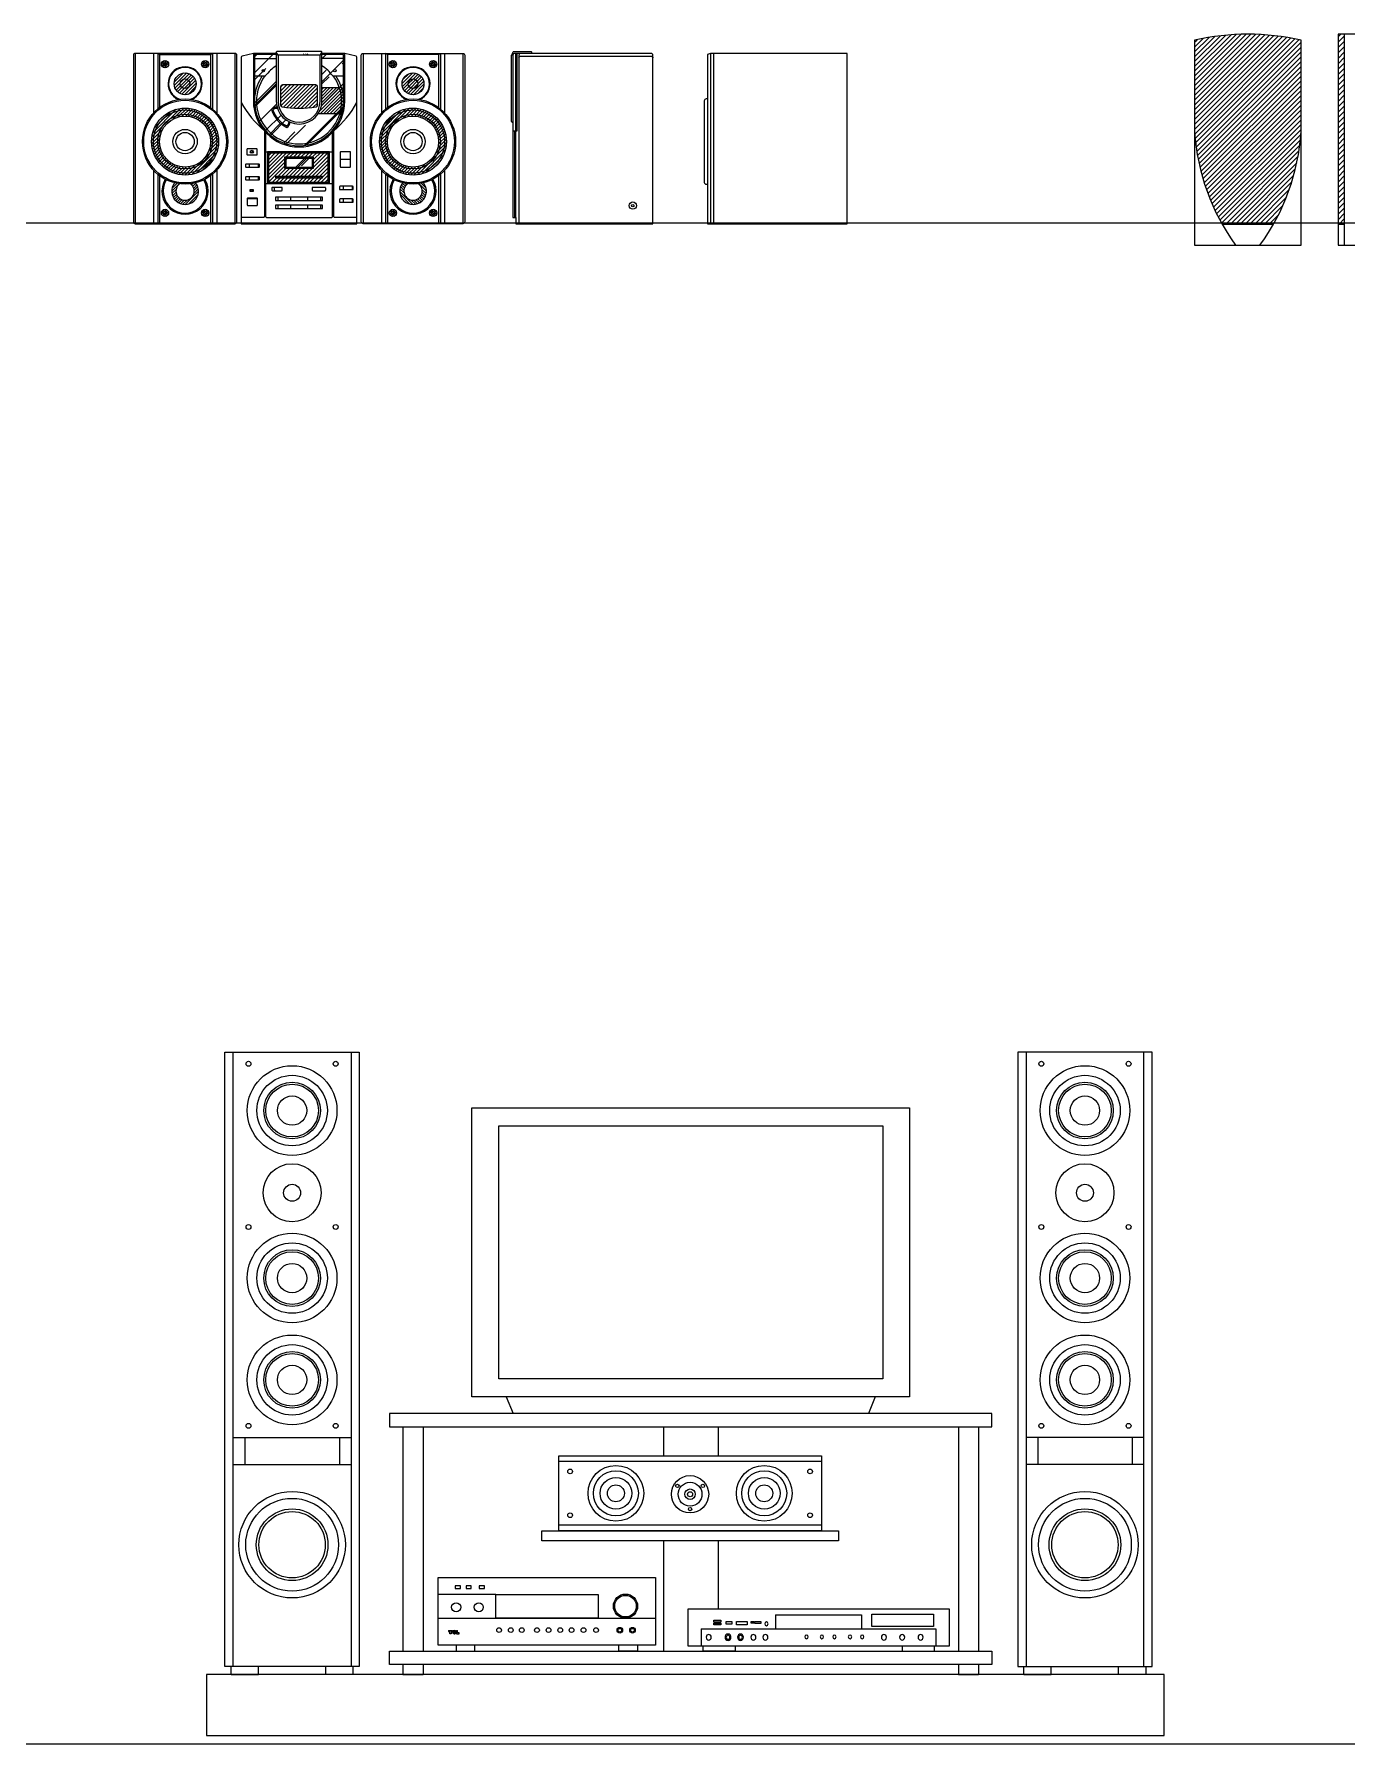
# Model space of a CAD drawing. Header units: inches. Extents: x 11.6 to 54.1, y 10.7 to 35.5.
# Drawn here: x 42.267 to 44.424, y 18.918 to 21.728 of the extents above; entities that cross this region are included whole.
import ezdxf

# ---------------------------------------------------------------- set-up
doc = ezdxf.new("R2010")
doc.units = ezdxf.units.IN
doc.header["$MEASUREMENT"] = 0
for name, color, linetype in [('02', 2, 'Continuous'), ('1', 1, 'Continuous'), ('4', 4, 'Continuous'), ('8', 8, 'Continuous')]:
    doc.layers.add(name, color=color, linetype=linetype)
pattern_1 = [(45, (-10.2670038, 26.1869303), (-0.00265165043, 0.00265165043), [])]
pattern_2 = [(45, (-10.2670038, 26.1869303), (-0.00176776695, 0.00176776695), [])]
pattern_3 = [(45, (-10.267004, 26.1869303), (-0.00309359217, 0.00309359217), [])]

msp = doc.modelspace()

# ---------------------------------------------------------------- hatches: boundary and pattern name
at = {"layer": '8'}
h = msp.add_hatch(dxfattribs=at)
h.set_pattern_fill('ANSI31,_O', color=256, scale=0.045)
h.set_pattern_definition([(45, (-11.7508816, 25.9850455), (-0.00397747564, 0.00397747564), [])])
h.paths.add_polyline_path([(44.3488, 21.5678), (44.3488, 21.7178, 0.114286), (44.1738, 21.7178), (44.1738, 21.5678, 0.112092), (44.2189, 21.4158), (44.3038, 21.4158, 0.112092)])
h = msp.add_hatch(dxfattribs=at)
h.set_pattern_fill('ANSI31,_O', color=256, scale=0.05)
h.set_pattern_definition([(45, (-11.7508816, 25.9850455), (-0.0044194174, 0.0044194174), [])])
h.paths.add_polyline_path([(44.4098, 21.4158), (44.4198, 21.4158), (44.4198, 21.7278, 0.000689), (44.4098, 21.7278)])
h = msp.add_hatch(dxfattribs=at)
h.set_pattern_fill('AR-RROOF,_O', color=256, scale=0.04, angle=45)
h.set_pattern_definition([(45, (-10.297935, 26.211057), (0.033941125, 0.090509668), [0.6, -0.08, 0.2, -0.04]), (45, (-10.27446, 26.262817), (-0.06590235, 0.00933381), [0.12, -0.0132, 0.24, -0.03]), (45, (-10.307835, 26.24924), (0.128127749, 0.166028672), [0.32, -0.056, 0.16, -0.04])])
edge = h.paths.add_edge_path()
edge.add_line((42.6647, 21.6943), (42.6291, 21.6943))
edge.add_line((42.6291, 21.6943), (42.6291, 21.6175))
edge.add_arc((42.7021, 21.6175), 0.073, 180, 360)
edge.add_line((42.7751, 21.6175), (42.7751, 21.6943))
edge.add_line((42.7751, 21.6943), (42.7396, 21.6943))
edge.add_line((42.6647, 21.6963), (42.6647, 21.6175))
edge.add_arc((42.7021, 21.6175), 0.0374, 180, 360)
edge.add_line((42.7396, 21.6175), (42.7396, 21.6963))
h = msp.add_hatch(dxfattribs=at)
h.set_pattern_fill('ANSI31,_O', color=256, scale=0.02)
h.set_pattern_definition(pattern_2)
edge = h.paths.add_edge_path()
edge.add_arc((42.4818, 21.6785), 0.006, 0, 360)
h = msp.add_hatch(dxfattribs=at)
h.set_pattern_fill('ANSI31,_O', color=256, scale=0.02)
h.set_pattern_definition(pattern_2)
edge = h.paths.add_edge_path()
edge.add_arc((42.4818, 21.6785), 0.003, 0, 360)
h = msp.add_hatch(dxfattribs=at)
h.set_pattern_fill('ANSI31,_O', color=256, scale=0.03)
h.set_pattern_definition(pattern_1)
edge = h.paths.add_edge_path()
edge.add_arc((42.5148, 21.6463), 0.018, 0, 360)
h = msp.add_hatch(dxfattribs=at)
h.set_pattern_fill('ANSI31,_O', color=256, scale=0.02)
h.set_pattern_definition(pattern_2)
edge = h.paths.add_edge_path()
edge.add_arc((42.5479, 21.6785), 0.006, 0, 360)
h = msp.add_hatch(dxfattribs=at)
h.set_pattern_fill('ANSI31,_O', color=256, scale=0.02)
h.set_pattern_definition(pattern_2)
edge = h.paths.add_edge_path()
edge.add_arc((42.5479, 21.6785), 0.003, 0, 360)
h = msp.add_hatch(dxfattribs=at)
h.set_pattern_fill('ANSI31,_O', color=256, scale=0.02)
h.set_pattern_definition(pattern_2)
edge = h.paths.add_edge_path()
edge.add_arc((42.8564, 21.6785), 0.006, 0, 360)
h = msp.add_hatch(dxfattribs=at)
h.set_pattern_fill('ANSI31,_O', color=256, scale=0.02)
h.set_pattern_definition(pattern_2)
edge = h.paths.add_edge_path()
edge.add_arc((42.8564, 21.6785), 0.003, 0, 360)
h = msp.add_hatch(dxfattribs=at)
h.set_pattern_fill('ANSI31,_O', color=256, scale=0.03)
h.set_pattern_definition(pattern_1)
edge = h.paths.add_edge_path()
edge.add_arc((42.8894, 21.6463), 0.018, 0, 360)
h = msp.add_hatch(dxfattribs=at)
h.set_pattern_fill('ANSI31,_O', color=256, scale=0.02)
h.set_pattern_definition(pattern_2)
edge = h.paths.add_edge_path()
edge.add_arc((42.9225, 21.6785), 0.006, 0, 360)
h = msp.add_hatch(dxfattribs=at)
h.set_pattern_fill('ANSI31,_O', color=256, scale=0.02)
h.set_pattern_definition(pattern_2)
edge = h.paths.add_edge_path()
edge.add_arc((42.9225, 21.6785), 0.003, 0, 360)
h = msp.add_hatch(dxfattribs=at)
h.set_pattern_fill('ANSI31,_O', color=256, scale=0.035)
h.set_pattern_definition(pattern_3)
edge = h.paths.add_edge_path()
edge.add_arc((42.7295, 21.6114), 0.003, 280.374, 360)
edge.add_line((42.7325, 21.6114), (42.7325, 21.6415))
edge.add_arc((42.7295, 21.6415), 0.003, 0, 90)
edge.add_line((42.7295, 21.6445), (42.6748, 21.6445))
edge.add_arc((42.6748, 21.6415), 0.003, 90, 180)
edge.add_line((42.6718, 21.6415), (42.6718, 21.6114))
edge.add_arc((42.6748, 21.6114), 0.003, 180, 259.626)
edge.add_arc((42.7021, 21.7609), 0.155, 259.6444, 280.3556)
h = msp.add_hatch(dxfattribs=at)
h.set_pattern_fill('ANSI31,_O', color=256, scale=0.03)
h.set_pattern_definition(pattern_1)
h.paths.add_polyline_path([(42.7684, 21.64), (42.7396, 21.64), (42.7396, 21.6175, -0.142594), (42.7337, 21.5975), (42.7692, 21.5975, 0.155761)])
h.paths.add_polyline_path([(42.7692, 21.5975), (42.7715, 21.5948, 0.079332), (42.7751, 21.6175), (42.7751, 21.6253, 0.058352), (42.7714, 21.6419), (42.7684, 21.64, -0.155761)])
h = msp.add_hatch(dxfattribs=at)
h.set_pattern_fill('ANSI31,_O', color=256, scale=0.03)
h.set_pattern_definition(pattern_1)
edge = h.paths.add_edge_path()
edge.add_arc((42.5148, 21.5513), 0.055, 0, 360)
edge = h.paths.add_edge_path(flags=17)
edge.add_arc((42.5148, 21.5513), 0.042, 0, 360)
h = msp.add_hatch(dxfattribs=at)
h.set_pattern_fill('ANSI31,_O', color=256, scale=0.03)
h.set_pattern_definition(pattern_1)
edge = h.paths.add_edge_path()
edge.add_arc((42.8894, 21.5513), 0.055, 0, 360)
edge = h.paths.add_edge_path(flags=17)
edge.add_arc((42.8894, 21.5513), 0.042, 0, 360)
h = msp.add_hatch(dxfattribs=at)
h.set_pattern_fill('ANSI31,_O', color=256, scale=0.02)
h.set_pattern_definition(pattern_2)
edge = h.paths.add_edge_path()
edge.add_arc((42.6245, 21.5345), 0.0025, 0, 360)
h = msp.add_hatch(dxfattribs=at)
h.set_pattern_fill('ANSI31,_O', color=256, scale=0.035)
h.set_pattern_definition(pattern_3)
h.paths.add_polyline_path([(42.6501, 21.4825), (42.7521, 21.4825), (42.7521, 21.5345), (42.6501, 21.5345)])
h.paths.add_polyline_path([(42.6781, 21.5075), (42.7261, 21.5075), (42.7261, 21.5255), (42.6781, 21.5255)], flags=16)
h = msp.add_hatch(dxfattribs=at)
h.set_pattern_fill('AR-RROOF,_O', color=256, scale=0.03, angle=45)
h.set_pattern_definition([(45, (-10.297935, 26.211057), (0.025455844, 0.067882251), [0.45, -0.06, 0.15, -0.03]), (45, (-10.28033, 26.249877), (-0.049426764, 0.007000357), [0.09, -0.0099, 0.18, -0.0225]), (45, (-10.30536, 26.239695), (0.0960958116, 0.124521504), [0.24, -0.042, 0.12, -0.03])])
h.paths.add_polyline_path([(42.6781, 21.5075), (42.7261, 21.5075), (42.7261, 21.5255), (42.6781, 21.5255)])
h = msp.add_hatch(dxfattribs=at)
h.set_pattern_fill('ANSI31,_O', color=256, scale=0.025)
h.set_pattern_definition([(45, (-10.297935, 26.211057), (-0.0022097087, 0.0022097087), [])])
h.paths.add_polyline_path([(42.5321, 21.4835, -0.030215), (42.5238, 21.4819, -3.001166), (42.5058, 21.4819, -0.030215), (42.4975, 21.4835, 2.057542)])
h = msp.add_hatch(dxfattribs=at)
h.set_pattern_fill('ANSI31,_O', color=256, scale=0.02)
h.set_pattern_definition(pattern_2)
h.paths.add_polyline_path([(42.6211, 21.4699), (42.6274, 21.4699), (42.6274, 21.4721), (42.6211, 21.4721)])
h = msp.add_hatch(dxfattribs=at)
h.set_pattern_fill('ANSI31,_O', color=256, scale=0.02)
h.set_pattern_definition(pattern_2)
h.paths.add_polyline_path([(42.6635, 21.4917), (42.7408, 21.4917), (42.7408, 21.494), (42.6635, 21.494)])
h = msp.add_hatch(dxfattribs=at)
h.set_pattern_fill('ANSI31,_O', color=256, scale=0.025)
h.set_pattern_definition([(135, (95.7022225, 26.211057), (0.0022097087, 0.0022097087), [])])
h.paths.add_polyline_path([(42.9067, 21.4835, -0.030215), (42.8984, 21.4819, -3.001166), (42.8804, 21.4819, -0.030215), (42.8721, 21.4835, 2.057542)])
h = msp.add_hatch(dxfattribs=at)
h.set_pattern_fill('ANSI31,_O', color=256, scale=0.02)
h.set_pattern_definition(pattern_2)
edge = h.paths.add_edge_path()
edge.add_arc((42.4818, 21.434), 0.006, 0, 360)
h = msp.add_hatch(dxfattribs=at)
h.set_pattern_fill('ANSI31,_O', color=256, scale=0.02)
h.set_pattern_definition(pattern_2)
edge = h.paths.add_edge_path()
edge.add_arc((42.5479, 21.434), 0.006, 0, 360)
h = msp.add_hatch(dxfattribs=at)
h.set_pattern_fill('ANSI31,_O', color=256, scale=0.02)
h.set_pattern_definition(pattern_2)
edge = h.paths.add_edge_path()
edge.add_arc((42.8564, 21.434), 0.006, 0, 360)
h = msp.add_hatch(dxfattribs=at)
h.set_pattern_fill('ANSI31,_O', color=256, scale=0.02)
h.set_pattern_definition(pattern_2)
edge = h.paths.add_edge_path()
edge.add_arc((42.9225, 21.434), 0.006, 0, 360)
h = msp.add_hatch(dxfattribs=at)
h.set_pattern_fill('ANSI31,_O', color=256, scale=0.02)
h.set_pattern_definition(pattern_2)
edge = h.paths.add_edge_path()
edge.add_arc((42.4818, 21.434), 0.003, 0, 360)
h = msp.add_hatch(dxfattribs=at)
h.set_pattern_fill('ANSI31,_O', color=256, scale=0.02)
h.set_pattern_definition(pattern_2)
edge = h.paths.add_edge_path()
edge.add_arc((42.5479, 21.434), 0.003, 0, 360)
h = msp.add_hatch(dxfattribs=at)
h.set_pattern_fill('ANSI31,_O', color=256, scale=0.02)
h.set_pattern_definition(pattern_2)
edge = h.paths.add_edge_path()
edge.add_arc((42.8564, 21.434), 0.003, 0, 360)
h = msp.add_hatch(dxfattribs=at)
h.set_pattern_fill('ANSI31,_O', color=256, scale=0.02)
h.set_pattern_definition(pattern_2)
edge = h.paths.add_edge_path()
edge.add_arc((42.9225, 21.434), 0.003, 0, 360)

# ---------------------------------------------------------------- linework, layer by layer
at = {"layer": '02'}
for p, q in [((44.4198, 21.7278), (44.4198, 21.3808)), ((42.4328, 21.6963), (42.4328, 21.4163)), ((42.4628, 21.6963), (42.4628, 21.5982)), ((42.4698, 21.6963), (42.4698, 21.6049)), ((42.4728, 21.6943), (42.4698, 21.6963)), ((42.4728, 21.6943), (42.4728, 21.6073)), ((42.4728, 21.6943), (42.5568, 21.6943)), ((42.5568, 21.6943), (42.5598, 21.6963)), ((42.5568, 21.6943), (42.5568, 21.6073)), ((42.5598, 21.6963), (42.5598, 21.6049)), ((42.5668, 21.6963), (42.5668, 21.5982)), ((42.5968, 21.6963), (42.5968, 21.4163)), ((42.6677, 21.6933), (42.6647, 21.6983)), ((42.7366, 21.6933), (42.7396, 21.6983)), ((42.8074, 21.6963), (42.8074, 21.4163)), ((42.8374, 21.6963), (42.8374, 21.5982)), ((42.8444, 21.6963), (42.8444, 21.6049)), ((42.8474, 21.6943), (42.8444, 21.6963)), ((42.8474, 21.6943), (42.8474, 21.6073)), ((42.9314, 21.6943), (42.8474, 21.6943)), ((42.9314, 21.6943), (42.9344, 21.6963)), ((42.9314, 21.6943), (42.9314, 21.6073)), ((42.9344, 21.6963), (42.9344, 21.6049)), ((42.9414, 21.6963), (42.9414, 21.5982)), ((42.9714, 21.6963), (42.9714, 21.4163)), ((43.0585, 21.4263), (43.0585, 21.6963)), ((43.0605, 21.5688), (43.0605, 21.6963)), ((43.0635, 21.6933), (43.0635, 21.4163)), ((43.2835, 21.4163), (43.2835, 21.6933)), ((43.3781, 21.6963), (43.3731, 21.6943)), ((43.3731, 21.6943), (43.3731, 21.4163)), ((43.3781, 21.6963), (43.3781, 21.4163)), ((43.6031, 21.6963), (43.3781, 21.6963)), ((43.3831, 21.6963), (43.3831, 21.4163)), ((43.6031, 21.4163), (43.6031, 21.6963)), ((44.1738, 21.7178), (44.1738, 21.3808)), ((44.3488, 21.3808), (44.3488, 21.7178)), ((42.6291, 21.688), (42.6647, 21.688)), ((42.7751, 21.688), (42.7396, 21.688)), ((42.6291, 21.6593), (42.6467, 21.6593)), ((42.7396, 21.64), (42.7684, 21.64)), ((42.7576, 21.6593), (42.7751, 21.6593)), ((42.7684, 21.64), (42.7714, 21.6419)), ((42.7337, 21.5975), (42.7692, 21.5975)), ((42.7692, 21.5975), (42.7715, 21.5948)), ((43.0525, 21.5831), (43.0535, 21.5831)), ((43.0535, 21.5688), (43.0605, 21.5688)), ((43.0565, 21.4263), (43.0565, 21.5688)), ((42.6471, 21.5345), (42.7571, 21.5345)), ((42.6521, 21.5325), (42.6501, 21.5345)), ((42.6801, 21.5235), (42.6781, 21.5255)), ((42.7241, 21.5235), (42.7261, 21.5255)), ((42.7501, 21.5325), (42.7521, 21.5345)), ((42.4628, 21.5044), (42.4628, 21.4163)), ((42.4698, 21.4977), (42.4698, 21.4163)), ((42.4728, 21.4953), (42.4728, 21.4163)), ((42.5568, 21.4953), (42.5568, 21.4163)), ((42.5598, 21.4977), (42.5598, 21.4163)), ((42.5668, 21.5044), (42.5668, 21.4163)), ((42.6801, 21.5095), (42.6781, 21.5075)), ((42.7241, 21.5095), (42.7261, 21.5075)), ((42.7867, 21.522), (42.7697, 21.522)), ((42.8374, 21.5044), (42.8374, 21.4163)), ((42.8444, 21.4977), (42.8444, 21.4163)), ((42.8474, 21.4953), (42.8474, 21.4163)), ((42.9314, 21.4953), (42.9314, 21.4163)), ((42.9344, 21.4977), (42.9344, 21.4163)), ((42.9414, 21.5044), (42.9414, 21.4163)), ((42.6471, 21.4825), (42.7571, 21.4825)), ((42.6521, 21.4845), (42.6501, 21.4825)), ((42.7501, 21.4845), (42.7521, 21.4825)), ((42.6672, 21.46), (42.6672, 21.4547)), ((42.6672, 21.4468), (42.6672, 21.4415)), ((42.6881, 21.46), (42.6881, 21.4547)), ((42.6881, 21.4468), (42.6881, 21.4415)), ((42.7162, 21.46), (42.7162, 21.4547)), ((42.7162, 21.4468), (42.7162, 21.4415)), ((42.7371, 21.46), (42.7371, 21.4547)), ((42.7371, 21.4468), (42.7371, 21.4415)), ((43.3731, 21.4163), (43.6031, 21.4163)), ((44.2189, 21.4158), (44.3038, 21.4158)), ((44.4098, 21.4158), (44.4198, 21.4158)), ((44.1738, 21.3808), (44.3488, 21.3808)), ((43.0427, 19.4883), (43.0538, 19.4608)), ((43.6489, 19.4883), (43.6378, 19.4608)), ((42.5938, 19.4215), (42.7875, 19.4215)), ((42.613, 19.4215), (42.613, 19.377)), ((42.7683, 19.4215), (42.7683, 19.377)), ((42.8728, 19.4388), (42.8728, 19.0703)), ((42.9058, 19.4388), (42.9058, 19.0703)), ((43.3008, 19.4388), (43.3008, 19.3911)), ((43.3908, 19.4388), (43.3908, 19.3911)), ((43.7858, 19.4388), (43.7858, 19.0703)), ((43.8188, 19.4388), (43.8188, 19.0703)), ((44.0905, 19.4215), (43.8969, 19.4215)), ((43.916, 19.4215), (43.916, 19.377)), ((44.0713, 19.4215), (44.0713, 19.377)), ((42.5938, 19.377), (42.7875, 19.377)), ((44.0905, 19.377), (43.8969, 19.377)), ((43.3008, 19.2518), (43.3008, 19.0703)), ((43.3908, 19.2518), (43.3908, 19.1393)), ((43.0255, 19.1635), (42.9306, 19.1635)), ((43.7709, 19.1393), (43.3409, 19.1393)), ((43.3409, 19.1393), (43.3409, 19.0793)), ((43.7709, 19.0793), (43.7709, 19.1393)), ((42.9306, 19.1244), (43.2881, 19.1244)), ((43.3631, 19.1071), (43.7486, 19.1071)), ((43.3631, 19.1071), (43.3631, 19.0793)), ((43.3839, 19.118), (43.3839, 19.1211)), ((43.3839, 19.1211), (43.3951, 19.1211)), ((43.3951, 19.118), (43.3839, 19.118)), ((43.3839, 19.1133), (43.3839, 19.1165)), ((43.3839, 19.1165), (43.3951, 19.1165)), ((43.3951, 19.1133), (43.3839, 19.1133)), ((43.3951, 19.1211), (43.3951, 19.118)), ((43.3951, 19.1165), (43.3951, 19.1133)), ((43.404, 19.1147), (43.404, 19.1191)), ((43.404, 19.1191), (43.4133, 19.1191)), ((43.4133, 19.1147), (43.404, 19.1147)), ((43.4133, 19.1191), (43.4133, 19.1147)), ((43.4208, 19.1138), (43.4208, 19.1193)), ((43.4208, 19.1193), (43.4388, 19.1193)), ((43.4388, 19.1138), (43.4208, 19.1138)), ((43.4388, 19.1193), (43.4388, 19.1138)), ((43.445, 19.1161), (43.445, 19.1191)), ((43.445, 19.1191), (43.4471, 19.1191)), ((43.4471, 19.1161), (43.445, 19.1161)), ((43.4471, 19.1191), (43.4471, 19.1161)), ((43.4477, 19.1161), (43.4477, 19.1191)), ((43.4477, 19.1191), (43.4498, 19.1191)), ((43.4498, 19.1161), (43.4477, 19.1161)), ((43.4498, 19.1191), (43.4498, 19.1161)), ((43.451, 19.1159), (43.451, 19.1193)), ((43.451, 19.1193), (43.461, 19.1193)), ((43.461, 19.1159), (43.451, 19.1159)), ((43.461, 19.1193), (43.461, 19.1159)), ((43.4852, 19.13), (43.6266, 19.13)), ((43.4852, 19.13), (43.4852, 19.1071)), ((43.6266, 19.13), (43.6266, 19.1071)), ((43.6437, 19.1107), (43.6437, 19.1313)), ((43.6437, 19.1313), (43.7447, 19.1313)), ((43.7447, 19.1107), (43.6437, 19.1107)), ((43.7447, 19.1313), (43.7447, 19.1107)), ((43.7486, 19.1071), (43.7486, 19.0793)), ((42.9477, 19.1042), (42.9477, 19.1026)), ((42.9477, 19.1042), (42.9541, 19.1042)), ((42.9477, 19.1026), (42.9498, 19.1026)), ((42.9498, 19.0987), (42.9498, 19.1026)), ((42.952, 19.0987), (42.9498, 19.0987)), ((42.952, 19.1026), (42.9541, 19.1026)), ((42.952, 19.1026), (42.952, 19.0987)), ((42.9541, 19.1042), (42.9541, 19.1026)), ((42.9585, 19.101), (42.9604, 19.101)), ((42.9586, 19.1017), (42.9604, 19.1017)), ((42.9602, 19.0804), (42.9602, 19.0703)), ((42.9608, 19.0987), (42.9608, 19.1042)), ((42.9608, 19.1042), (42.9627, 19.1042)), ((42.9608, 19.0987), (42.9653, 19.0987)), ((42.9627, 19.1002), (42.9627, 19.1042)), ((42.9653, 19.1002), (42.9627, 19.1002)), ((42.9653, 19.0987), (42.9653, 19.1002)), ((42.991, 19.0703), (42.991, 19.0804)), ((43.2278, 19.0703), (43.2278, 19.0804)), ((43.2585, 19.0804), (43.2585, 19.0703)), ((43.3409, 19.0793), (43.7709, 19.0793)), ((43.3659, 19.0793), (43.3659, 19.0703)), ((43.4186, 19.0793), (43.4186, 19.0703)), ((43.6932, 19.0793), (43.6932, 19.0703)), ((43.7458, 19.0793), (43.7458, 19.0703)), ((42.9602, 19.0703), (42.991, 19.0703)), ((43.2585, 19.0703), (43.2278, 19.0703)), ((43.4186, 19.0703), (43.3659, 19.0703)), ((43.6932, 19.0703), (43.7458, 19.0703)), ((42.5903, 19.0318), (42.5903, 19.0453)), ((42.5903, 19.0318), (42.6354, 19.0318)), ((42.6354, 19.0318), (42.6354, 19.0453)), ((42.7459, 19.0318), (42.7459, 19.0453)), ((42.7911, 19.0318), (42.7459, 19.0318)), ((42.7911, 19.0318), (42.7911, 19.0453)), ((42.8728, 19.0483), (42.8728, 19.0318)), ((42.8728, 19.0318), (42.9058, 19.0318)), ((42.9058, 19.0483), (42.9058, 19.0318)), ((43.7858, 19.0483), (43.7858, 19.0318)), ((43.7858, 19.0318), (43.8188, 19.0318)), ((43.8188, 19.0483), (43.8188, 19.0318)), ((43.8933, 19.0318), (43.8933, 19.0453)), ((43.8933, 19.0318), (43.9384, 19.0318)), ((43.9384, 19.0318), (43.9384, 19.0453)), ((44.049, 19.0318), (44.049, 19.0453)), ((44.0941, 19.0318), (44.049, 19.0318)), ((44.0941, 19.0318), (44.0941, 19.0453))]:
    msp.add_line(p, q, dxfattribs=at)
for points in [[(44.4098, 21.3808), (44.6958, 21.3808), (44.6958, 21.7178, 0.019713), (44.4098, 21.7278)], [(42.4328, 21.4163), (42.5968, 21.4163, 0.414214), (42.5998, 21.4193), (42.5998, 21.6933, 0.414214), (42.5968, 21.6963), (42.4328, 21.6963, 0.414214), (42.4298, 21.6933), (42.4298, 21.4193, 0.414214)], [(42.6085, 21.6917, 0.322823), (42.6071, 21.6899), (42.6071, 21.4163), (42.7971, 21.4163), (42.7971, 21.6899, 0.322823), (42.7958, 21.6917), (42.7771, 21.6963), (42.7396, 21.6963), (42.7396, 21.6983, 0.414214), (42.7386, 21.6993), (42.6657, 21.6993, 0.414214), (42.6647, 21.6983), (42.6647, 21.6963), (42.6271, 21.6963)], [(42.6677, 21.6175, 1), (42.7366, 21.6175), (42.7366, 21.6933), (42.6677, 21.6933)], [(42.9714, 21.4163), (42.8074, 21.4163, -0.414214), (42.8044, 21.4193), (42.8044, 21.6933, -0.414214), (42.8074, 21.6963), (42.9714, 21.6963, -0.414214), (42.9744, 21.6933), (42.9744, 21.4193, -0.414214)], [(42.73, 21.6085, 0.362123), (42.7325, 21.6114), (42.7325, 21.6415, 0.414214), (42.7295, 21.6445), (42.6748, 21.6445, 0.414214), (42.6718, 21.6415), (42.6718, 21.6114, 0.362123), (42.6743, 21.6085, 0.090616)], [(42.6173, 21.5293), (42.6323, 21.5293, 0.414214), (42.6333, 21.5303), (42.6333, 21.5383, 0.414214), (42.6323, 21.5393), (42.6173, 21.5393, 0.414214), (42.6163, 21.5383), (42.6163, 21.5303, 0.414214)], [(42.7707, 21.5094), (42.7857, 21.5094, 0.414214), (42.7867, 21.5104), (42.7867, 21.5335, 0.414214), (42.7857, 21.5345), (42.7707, 21.5345, 0.414214), (42.7697, 21.5335), (42.7697, 21.5104, 0.414214)], [(42.6151, 21.509), (42.6359, 21.509, 0.414214), (42.6369, 21.51), (42.6369, 21.5133, 0.414214), (42.6359, 21.5143), (42.6151, 21.5143, 0.414214), (42.6141, 21.5133), (42.6141, 21.51, 0.414214)], [(42.6213, 21.509), (42.6345, 21.509, 0.414214), (42.6355, 21.51), (42.6355, 21.5133, 0.414214), (42.6345, 21.5143), (42.6213, 21.5143, 0.414214), (42.6203, 21.5133), (42.6203, 21.51, 0.414214)], [(42.6151, 21.4882), (42.6359, 21.4882, 0.414214), (42.6369, 21.4892), (42.6369, 21.4925, 0.414214), (42.6359, 21.4935), (42.6151, 21.4935, 0.414214), (42.6141, 21.4925), (42.6141, 21.4892, 0.414214)], [(42.6213, 21.4882), (42.6345, 21.4882, 0.414214), (42.6355, 21.4892), (42.6355, 21.4925, 0.414214), (42.6345, 21.4935), (42.6213, 21.4935, 0.414214), (42.6203, 21.4925), (42.6203, 21.4892, 0.414214)], [(42.6585, 21.4706), (42.6732, 21.4706, 0.414214), (42.6742, 21.4716), (42.6742, 21.4749, 0.414214), (42.6732, 21.4759), (42.6585, 21.4759, 0.414214), (42.6575, 21.4749), (42.6575, 21.4716, 0.414214)], [(42.6624, 21.4706), (42.6734, 21.4706, 0.414214), (42.6744, 21.4716), (42.6744, 21.4749, 0.414214), (42.6734, 21.4759), (42.6624, 21.4759, 0.414214), (42.6614, 21.4749), (42.6614, 21.4716, 0.414214)], [(42.7246, 21.4706), (42.7449, 21.4706, 0.414214), (42.7459, 21.4716), (42.7459, 21.4749, 0.414214), (42.7449, 21.4759), (42.7246, 21.4759, 0.414214), (42.7236, 21.4749), (42.7236, 21.4716, 0.414214)], [(42.7694, 21.4725), (42.7902, 21.4725, 0.414214), (42.7912, 21.4735), (42.7912, 21.4768, 0.414214), (42.7902, 21.4778), (42.7694, 21.4778, 0.414214), (42.7684, 21.4768), (42.7684, 21.4735, 0.414214)], [(42.7756, 21.4725), (42.7888, 21.4725, 0.414214), (42.7898, 21.4735), (42.7898, 21.4768, 0.414214), (42.7888, 21.4778), (42.7756, 21.4778, 0.414214), (42.7746, 21.4768), (42.7746, 21.4735, 0.414214)], [(42.6179, 21.4464), (42.6328, 21.4464, 0.414214), (42.6338, 21.4474), (42.6338, 21.4574, 0.414214), (42.6328, 21.4584), (42.6179, 21.4584, 0.414214), (42.6169, 21.4574), (42.6169, 21.4474, 0.414214)], [(42.6179, 21.4464), (42.6328, 21.4464, 0.414214), (42.6338, 21.4474), (42.6338, 21.4561, 0.414214), (42.6328, 21.4571), (42.6179, 21.4571, 0.414214), (42.6169, 21.4561), (42.6169, 21.4474, 0.414214)], [(42.7694, 21.4517), (42.7902, 21.4517, 0.414214), (42.7912, 21.4527), (42.7912, 21.456, 0.414214), (42.7902, 21.457), (42.7694, 21.457, 0.414214), (42.7684, 21.456), (42.7684, 21.4527, 0.414214)], [(42.7756, 21.4517), (42.7888, 21.4517, 0.414214), (42.7898, 21.4527), (42.7898, 21.456, 0.414214), (42.7888, 21.457), (42.7756, 21.457, 0.414214), (42.7746, 21.456), (42.7746, 21.4527, 0.414214)]]:
    msp.add_lwpolyline(points, format="xyb", close=True, dxfattribs=at)
for points in [[(42.6271, 21.6963), (42.6271, 21.6175, 1), (42.7771, 21.6175), (42.7771, 21.6963)], [(42.6647, 21.6943), (42.6291, 21.6943), (42.6291, 21.6175, 1), (42.7751, 21.6175), (42.7751, 21.6943), (42.7396, 21.6943)], [(42.6647, 21.6963), (42.6647, 21.6175, 1), (42.7396, 21.6175), (42.7396, 21.6963)], [(43.0525, 21.5831, -0.414214), (43.0515, 21.5841), (43.0515, 21.6931, -0.104197), (43.0516, 21.6935), (43.0539, 21.6987, -0.29719), (43.0548, 21.6993), (43.0833, 21.6993, -0.414214), (43.0843, 21.6983), (43.0843, 21.6963)], [(43.0665, 21.6963), (43.0565, 21.6963, 0.414214), (43.0535, 21.6933), (43.0535, 21.4263)], [(43.2835, 21.6933, 0.414214), (43.2805, 21.6963), (43.0665, 21.6963, 0.414214), (43.0635, 21.6933)], [(43.0635, 21.6887, -0.414214), (43.0665, 21.6917), (43.2805, 21.6917, -0.414214), (43.2835, 21.6887)], [(42.6659, 21.6079, 0.201295), (42.6567, 21.6041, 0.213995), (42.6819, 21.5747, 0.224385), (42.6876, 21.5831, 0.224385)], [(43.3731, 21.6213), (43.3711, 21.6213, 0.414214), (43.3681, 21.6183), (43.3681, 21.4843, 0.414214), (43.3711, 21.4813), (43.3731, 21.4813)], [(42.6666, 21.6059, 0.19026), (42.659, 21.6035, 0.200335), (42.6818, 21.577, 0.211955), (42.6857, 21.584, 0.196663)], [(42.6451, 21.5688), (42.6451, 21.4283, -0.414214), (42.6431, 21.4263), (42.6071, 21.4263)], [(42.6471, 21.5666), (42.6471, 21.4283, 0.414214), (42.6491, 21.4263), (42.7551, 21.4263, 0.414214), (42.7571, 21.4283), (42.7571, 21.5666)], [(42.7971, 21.4263), (42.7611, 21.4263, -0.414214), (42.7591, 21.4283), (42.7591, 21.5688)]]:
    msp.add_lwpolyline(points, format="xyb", dxfattribs=at)
for points in [[(42.6501, 21.4825), (42.7521, 21.4825), (42.7521, 21.5345), (42.6501, 21.5345)], [(42.6516, 21.484), (42.7506, 21.484), (42.7506, 21.533), (42.6516, 21.533)], [(42.6521, 21.4845), (42.7501, 21.4845), (42.7501, 21.5325), (42.6521, 21.5325)], [(42.6781, 21.5075), (42.7261, 21.5075), (42.7261, 21.5255), (42.6781, 21.5255)], [(42.6801, 21.5095), (42.7241, 21.5095), (42.7241, 21.5235), (42.6801, 21.5235)], [(42.6211, 21.4699), (42.6274, 21.4699), (42.6274, 21.4721), (42.6211, 21.4721)], [(42.6635, 21.4917), (42.7408, 21.4917), (42.7408, 21.494), (42.6635, 21.494)], [(42.6635, 21.4547), (42.7408, 21.4547), (42.7408, 21.46), (42.6635, 21.46)], [(42.6635, 21.4415), (42.7408, 21.4415), (42.7408, 21.4468), (42.6635, 21.4468)], [(42.5803, 20.0548), (42.801, 20.0548), (42.801, 19.0453), (42.5803, 19.0453)], [(42.5938, 20.0548), (42.7875, 20.0548), (42.7875, 19.0453), (42.5938, 19.0453)], [(44.104, 20.0548), (43.8833, 20.0548), (43.8833, 19.0453), (44.104, 19.0453)], [(44.0905, 20.0548), (43.8969, 20.0548), (43.8969, 19.0453), (44.0905, 19.0453)], [(42.9863, 19.9635), (43.7053, 19.9635), (43.7053, 19.4883), (42.9863, 19.4883)], [(43.0303, 19.9338), (43.6613, 19.9338), (43.6613, 19.518), (43.0303, 19.518)], [(43.8408, 19.4608), (42.8508, 19.4608), (42.8508, 19.4388), (43.8408, 19.4388)], [(43.5605, 19.3911), (43.5605, 19.2683), (43.1289, 19.2683), (43.1289, 19.3911)], [(43.5605, 19.3823), (43.5605, 19.2771), (43.1289, 19.2771), (43.1289, 19.3823)], [(43.5884, 19.2518), (43.1011, 19.2518), (43.1011, 19.2683), (43.5884, 19.2683)], [(42.9306, 19.1913), (43.2881, 19.1913), (43.2881, 19.0804), (42.9306, 19.0804)], [(42.9585, 19.1731), (42.9673, 19.1731), (42.9673, 19.1777), (42.9585, 19.1777)], [(42.9765, 19.1731), (42.9852, 19.1731), (42.9852, 19.1777), (42.9765, 19.1777)], [(42.9981, 19.1731), (43.0068, 19.1731), (43.0068, 19.1777), (42.9981, 19.1777)], [(43.0255, 19.1635), (43.1939, 19.1635), (43.1939, 19.1244), (43.0255, 19.1244)], [(43.8408, 19.0483), (42.8508, 19.0483), (42.8508, 19.0703), (43.8408, 19.0703)]]:
    msp.add_lwpolyline(points, close=True, dxfattribs=at)
msp.add_lwpolyline([(43.0535, 21.4263), (43.0585, 21.4263), (43.0585, 21.4163), (43.2835, 21.4163)], dxfattribs=at)
for centre, radius in [((42.4818, 21.6785), 0.006), ((42.4818, 21.6785), 0.003), ((42.5148, 21.6463), 0.018), ((42.5479, 21.6785), 0.006), ((42.5479, 21.6785), 0.003), ((42.6434, 21.6678), 0.002), ((42.7609, 21.6678), 0.002), ((42.8564, 21.6785), 0.006), ((42.8564, 21.6785), 0.003), ((42.8894, 21.6463), 0.018), ((42.9225, 21.6785), 0.006), ((42.9225, 21.6785), 0.003), ((42.5148, 21.6463), 0.008), ((42.8894, 21.6463), 0.008), ((42.5148, 21.5513), 0.07), ((42.5148, 21.5513), 0.068), ((42.8894, 21.5513), 0.07), ((42.8894, 21.5513), 0.068), ((42.5148, 21.5513), 0.055), ((42.5148, 21.5513), 0.052), ((42.5148, 21.5513), 0.045), ((42.5148, 21.5513), 0.042), ((42.8894, 21.5513), 0.055), ((42.8894, 21.5513), 0.052), ((42.8894, 21.5513), 0.045), ((42.8894, 21.5513), 0.042), ((42.5148, 21.5513), 0.02), ((42.5148, 21.5513), 0.015), ((42.8894, 21.5513), 0.02), ((42.8894, 21.5513), 0.015), ((42.6245, 21.5345), 0.0025), ((42.4818, 21.434), 0.006), ((42.5479, 21.434), 0.006), ((42.8564, 21.434), 0.006), ((42.9225, 21.434), 0.006), ((43.2506, 21.4461), 0.006), ((43.2506, 21.4461), 0.002), ((42.4818, 21.434), 0.003), ((42.5479, 21.434), 0.003), ((42.8564, 21.434), 0.003), ((42.9225, 21.434), 0.003), ((42.619, 20.0357), 0.00401), ((42.7623, 20.0357), 0.00401), ((43.922, 20.0357), 0.00401), ((44.0654, 20.0357), 0.00401), ((42.6907, 19.9588), 0.0737), ((42.6907, 19.9588), 0.0579), ((43.9937, 19.9588), 0.0737), ((43.9937, 19.9588), 0.0579), ((42.6907, 19.9588), 0.0466), ((42.6907, 19.9588), 0.0433), ((42.6907, 19.9588), 0.0241), ((43.9937, 19.9588), 0.0466), ((43.9937, 19.9588), 0.0433), ((43.9937, 19.9588), 0.0241), ((42.6907, 19.8237), 0.0477), ((43.9937, 19.8237), 0.0477), ((42.6907, 19.8237), 0.0139), ((43.9937, 19.8237), 0.0139), ((42.619, 19.7675), 0.00401), ((42.6907, 19.6835), 0.0737), ((42.7623, 19.7675), 0.00401), ((43.922, 19.7675), 0.00401), ((43.9937, 19.6835), 0.0737), ((44.0654, 19.7675), 0.00401), ((42.6907, 19.6835), 0.0579), ((42.6907, 19.6835), 0.0466), ((42.6907, 19.6835), 0.0433), ((43.9937, 19.6835), 0.0579), ((43.9937, 19.6835), 0.0466), ((43.9937, 19.6835), 0.0433), ((42.6907, 19.6834), 0.0241), ((43.9937, 19.6834), 0.0241), ((42.6907, 19.5162), 0.0737), ((43.9937, 19.5162), 0.0737), ((42.6907, 19.5162), 0.0579), ((42.6907, 19.5162), 0.0466), ((42.6907, 19.5162), 0.0433), ((43.9937, 19.5162), 0.0579), ((43.9937, 19.5162), 0.0466), ((43.9937, 19.5162), 0.0433), ((42.6907, 19.5162), 0.0241), ((43.9937, 19.5162), 0.0241), ((42.619, 19.4406), 0.00401), ((42.7623, 19.4406), 0.00401), ((43.922, 19.4406), 0.00401), ((44.0654, 19.4406), 0.00401), ((43.1476, 19.3657), 0.00391), ((43.2228, 19.3297), 0.0458), ((43.2228, 19.3297), 0.037), ((43.4666, 19.3297), 0.0458), ((43.4666, 19.3297), 0.037), ((43.5419, 19.3657), 0.00391), ((42.6907, 19.2452), 0.0875), ((43.2228, 19.3297), 0.026), ((43.2228, 19.3297), 0.0139), ((43.3447, 19.3282), 0.0306), ((43.3238, 19.3418), 0.00277), ((43.3447, 19.3282), 0.0196), ((43.3447, 19.3282), 0.00861), ((43.3447, 19.3282), 0.00421), ((43.3657, 19.3418), 0.00277), ((43.4666, 19.3297), 0.026), ((43.4666, 19.3297), 0.0139), ((43.9937, 19.2452), 0.0875), ((42.6907, 19.2452), 0.0762), ((42.6907, 19.2452), 0.0589), ((43.3448, 19.3039), 0.00277), ((43.9937, 19.2452), 0.0762), ((43.9937, 19.2452), 0.0589), ((42.6907, 19.2452), 0.0545), ((43.1476, 19.2937), 0.00391), ((43.5419, 19.2937), 0.00391), ((43.9937, 19.2452), 0.0545), ((43.2386, 19.1443), 0.0199), ((42.9603, 19.1425), 0.00745), ((42.9975, 19.1425), 0.00745), ((43.2386, 19.1443), 0.0177), ((43.0308, 19.1049), 0.00392), ((43.05, 19.1049), 0.00392), ((43.0681, 19.1049), 0.00392), ((43.0931, 19.1049), 0.00392), ((43.1122, 19.1049), 0.00392), ((43.1313, 19.1049), 0.00392), ((43.15, 19.1049), 0.00392), ((43.1696, 19.1049), 0.00392), ((43.1902, 19.1049), 0.00392), ((43.2293, 19.1047), 0.00459), ((43.2293, 19.1047), 0.00294), ((43.2501, 19.1047), 0.00459), ((43.2501, 19.1047), 0.00294)]:
    msp.add_circle(centre, radius, dxfattribs=at)
for centre, radius, start, end in [((44.2613, 21.34), 0.3878, 76.9604, 103.0396), ((42.5148, 21.6463), 0.028, 292.6694, 247.3306), ((42.5148, 21.6463), 0.027, 288.8799, 251.1201), ((42.7021, 21.6175), 0.0694, 122.6121, 143.0137), ((42.7021, 21.6175), 0.0694, 36.9863, 57.3879), ((42.8894, 21.6463), 0.028, 292.6694, 247.3306), ((42.8894, 21.6463), 0.027, 288.8799, 251.1201), ((42.7021, 21.6175), 0.0734, 145.3305, 173.9672), ((42.7021, 21.6175), 0.07, 143.3787, 36.6213), ((42.7021, 21.6175), 0.0734, 6.0328, 34.6695), ((42.7629, 21.7035), 0.1789, 209.4933, 228.852), ((42.6414, 21.7035), 0.1789, 311.148, 330.5067), ((44.5311, 21.5911), 0.358, 183.7288, 215.9665), ((43.9916, 21.5911), 0.358, 324.0335, 356.2712), ((42.5148, 21.4699), 0.038, 149.147, 30.853), ((42.5148, 21.4699), 0.036, 148.9301, 31.0699), ((42.5148, 21.4699), 0.022, 141.8411, 38.1589), ((42.5148, 21.4699), 0.015, 126.8565, 53.1435), ((42.8894, 21.4699), 0.038, 149.147, 30.853), ((42.8894, 21.4699), 0.036, 148.9301, 31.0699), ((42.8894, 21.4699), 0.022, 141.8411, 38.1589), ((42.8894, 21.4699), 0.015, 126.8565, 53.1435)]:
    msp.add_arc(centre, radius, start, end, dxfattribs=at)
at = {"layer": '02', "extrusion": (0, 0, -1)}
for centre, major_axis in [((43.4702, 19.1153), (0, 0.00313)), ((43.3753, 19.0931), (0, 0.00462)), ((43.4071, 19.0931), (0, 0.00536)), ((43.4071, 19.0931), (0, 0.00336)), ((43.4277, 19.0931), (0, 0.00536)), ((43.4277, 19.0931), (0, 0.00336)), ((43.4487, 19.0931), (0, 0.00462)), ((43.4686, 19.0931), (0, 0.00462)), ((43.536, 19.0937), (0, 0.00313)), ((43.5614, 19.0937), (0, 0.00313)), ((43.582, 19.0937), (0, 0.00313)), ((43.6076, 19.0937), (0, 0.00313)), ((43.6276, 19.0937), (0, 0.00313)), ((43.6634, 19.0931), (0, 0.00462)), ((43.6933, 19.0931), (0, 0.00462)), ((43.7236, 19.0931), (0, 0.00462))]:
    msp.add_ellipse(centre, major_axis=major_axis, ratio=0.9, dxfattribs=at)
at = {"layer": '02'}
for major_axis, ratio, start_param, end_param in [((0.00313, 0), 0.911023, 0.077632, 6.115561), ((0.0013, 0), 0.925938, 0.18555, 5.875065)]:
    msp.add_ellipse((42.9573, 19.1015), major_axis=major_axis, ratio=ratio, start_param=start_param, end_param=end_param, dxfattribs=at)
at = {"layer": '1'}
for p, q in [((33.4357, 21.418), (53.7619, 21.418)), ((33.4357, 18.918), (53.7619, 18.918))]:
    msp.add_line(p, q, dxfattribs=at)
at = {"layer": '4'}
msp.add_lwpolyline([(42.55, 18.9318), (44.1237, 18.9318), (44.1237, 19.0318), (42.55, 19.0318), (42.55, 18.9318)], dxfattribs=at)

doc.saveas('drawing.dxf')
